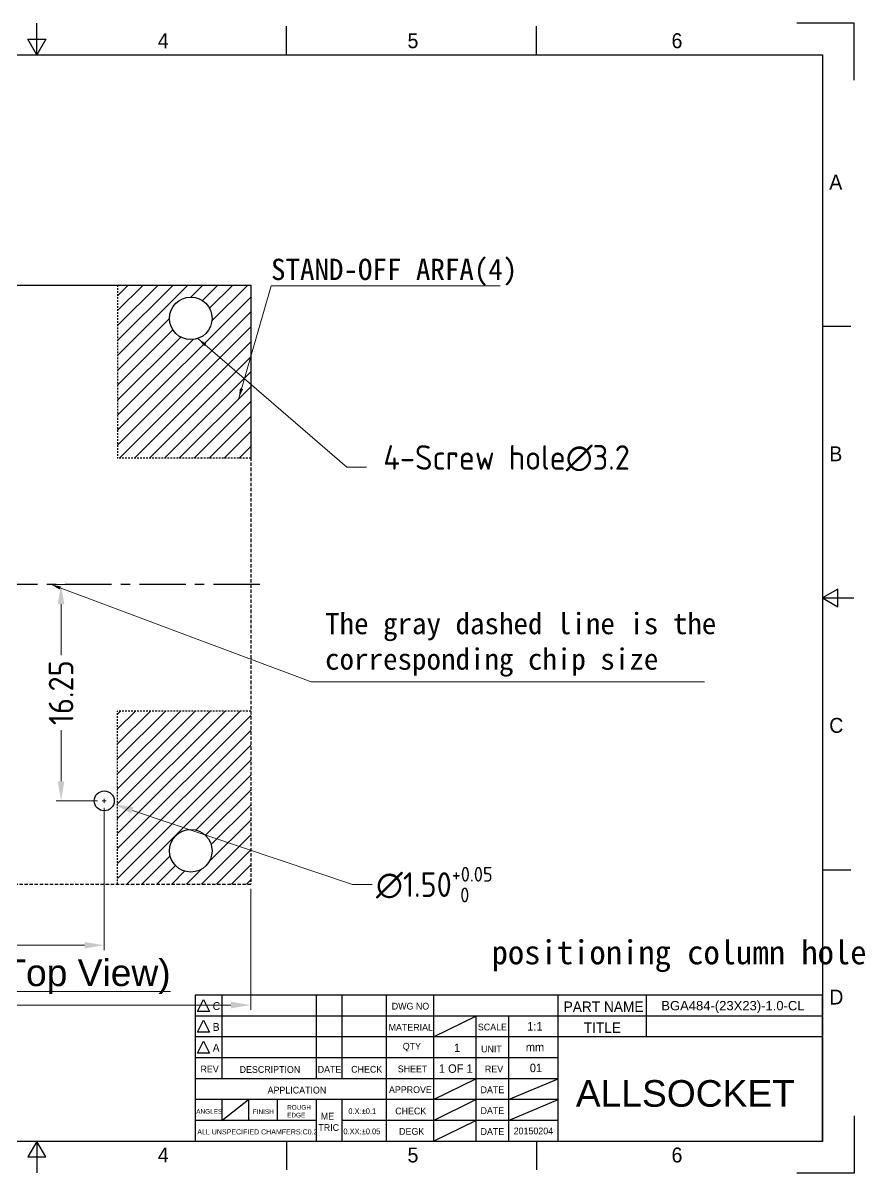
# Model space of a CAD drawing. Header units: millimetres. Extents: x 100 to 228, y 88 to 175.
# Drawn here: x 165.2 to 228.4, y 88.2 to 174.6 of the extents above; entities that cross this region are included whole.
import ezdxf

# ---------------------------------------------------------------- set-up
doc = ezdxf.new("R2010")
doc.units = ezdxf.units.MM
doc.header["$LTSCALE"] = 0.1
doc.header["$PDSIZE"] = -1
doc.linetypes.add('CENTER', pattern=[10.16, 6.35, -1.27, 1.27, -1.27])
doc.linetypes.add('HIDDEN', pattern=[1.905, 1.27, -0.635])
for name, color, linetype in [('DEFAULT_2', 8, 'HIDDEN'), ('DIM', 3, 'Continuous'), ('TuKuang', 7, 'Continuous'), ('翻蓋定位塊2x2', 30, 'Continuous')]:
    doc.layers.add(name, color=color, linetype=linetype)
doc.styles.add('1', font='romans.shx', dxfattribs={"height": 2.5})
doc.styles.add('1111', font='isocp.shx', dxfattribs={"bigfont": 'gbcbig.shx'})
doc.styles.add('2', font='romans.shx', dxfattribs={"bigfont": 'bigfont.shx'})
doc.styles.add('GB', font='', dxfattribs={"height": 4})
doc.styles.get("Standard").update_dxf_attribs({"font": ''})
doc.styles.get('GB').set_extended_font_data('KaiTi_GB2312')
doc.styles.get('Standard').set_extended_font_data('SimSun')
doc.dimstyles.new('1111', dxfattribs={"dimtxt": 2.5, "dimasz": 0.2, "dimexe": 0.6, "dimexo": 0.6, "dimtad": 0, "dimdec": 3, "dimzin": 1, "dimdsep": 46, "dimtxsty": '1111', "dimcen": 0.2, "dimclrd": 97, "dimclre": 97, "dimclrt": 3, "dimazin": 0, "dimtfac": 1, "dimtdec": 3, "dimtofl": 0, "dimtmove": 0, "dimatfit": 3, "dimfxl": 1, "dimlwd": 5, "dimlwe": 5, "dimarcsym": 0})
doc.dimstyles.new('1111$0', dxfattribs={"dimtxt": 2.5, "dimasz": 2.5, "dimexe": 0.6, "dimexo": 0.6, "dimtad": 0, "dimdec": 3, "dimzin": 1, "dimdsep": 46, "dimtxsty": '1111', "dimcen": 0.2, "dimclrd": 97, "dimclre": 97, "dimclrt": 3, "dimazin": 0, "dimtfac": 1, "dimtdec": 3, "dimtofl": 0, "dimtmove": 0, "dimatfit": 3, "dimfxl": 1, "dimlwd": 5, "dimlwe": 5, "dimarcsym": 0})

# ---------------------------------------------------------------- blocks, each defined once
blk = doc.blocks.new('asdf456')
at = {"color": 8}
for p, q in [((1449.22, 152.96), (1448.09, 154.93)), ((1448.09, 154.93), (1450.34, 154.93)), ((1450.34, 154.93), (1449.22, 152.96)), ((1348.08, 83.25), (1348.08, 85.49)), ((1348.08, 85.49), (1350.05, 84.37)), ((1350.05, 84.37), (1348.08, 83.25)), ((1550.36, 85.49), (1548.39, 84.37)), ((1548.39, 84.37), (1550.36, 83.25)), ((1550.36, 83.25), (1550.36, 85.49)), ((1449.22, 15.77), (1448.09, 13.81)), ((1450.34, 13.81), (1449.22, 15.77)), ((1448.09, 13.81), (1450.34, 13.81))]:
    blk.add_line(p, q, dxfattribs=at)
at = {"layer": 'TuKuang', "color": 8}
for p, q in [((1449.22, 152.96), (1449.22, 156.94)), ((1386.16, 152.96), (1386.16, 156.57)), ((1417.69, 152.96), (1417.69, 156.57)), ((1480.75, 152.96), (1480.75, 156.57)), ((1512.28, 152.96), (1512.28, 156.57)), ((1350.05, 15.77), (1350.05, 152.96)), ((1350.05, 152.96), (1548.39, 152.96)), ((1548.39, 152.96), (1548.39, 15.77)), ((1350.05, 118.67), (1346.44, 118.67)), ((1548.39, 118.67), (1552, 118.67)), ((1350.05, 84.37), (1346.07, 84.37)), ((1548.39, 84.37), (1552.36, 84.37)), ((1350.05, 50.07), (1346.44, 50.07)), ((1548.39, 50.07), (1552, 50.07)), ((1548.39, 15.77), (1350.05, 15.77)), ((1386.16, 15.77), (1386.16, 12.16)), ((1417.69, 15.77), (1417.69, 12.16)), ((1449.22, 15.77), (1449.22, 11.8)), ((1480.75, 15.77), (1480.75, 12.16)), ((1512.28, 15.77), (1512.28, 12.16))]:
    blk.add_line(p, q, dxfattribs=at)
for points in [[(1346.05, 149.74), (1346.05, 156.96), (1353.27, 156.96)], [(1552.39, 149.74), (1552.39, 156.96), (1545.17, 156.96)], [(1346.05, 18.99), (1346.05, 11.77), (1353.27, 11.77)], [(1552.39, 18.99), (1552.39, 11.77), (1545.17, 11.77)]]:
    blk.add_lwpolyline(points, dxfattribs=at)
at = {"color": 8, "char_height": 1.8844, "attachment_point": 1, "style": '1'}
for s, insert, width in [('{\\f@Gulim|b0|i0|c0|p34;1}', (1369.9, 155.67), 8.3008), ('{\\f@Gulim|b0|i0|c134|p34;2}', (1401.43, 155.67), 8.3008), ('{\\f@Gulim|b0|i0|c134|p34;3}', (1432.96, 155.67), 8.3008), ('{\\f@Gulim|b0|i0|c134|p34;4}', (1464.49, 155.67), 8.3008), ('{\\f@Gulim|b0|i0|c134|p34;5}', (1496.02, 155.67), 8.3008), ('{\\f@Gulim|b0|i0|c134|p34;6}', (1529.35, 155.67), 8.3008), ('{\\f@Gulim|b0|i0|c134|p34;A}', (1347.46, 137.82), 9.0416), ('{\\f@Gulim|b0|i0|c134|p34;A}', (1549.26, 137.82), 9.0416), ('{\\f@Gulim|b0|i0|c134|p34;B}', (1347.46, 103.52), 9.0416), ('{\\f@Gulim|b0|i0|c134|p34;B}', (1549.26, 103.52), 9.0416), ('{\\f@Gulim|b0|i0|c134|p34;C}', (1347.46, 69.23), 9.0416), ('{\\f@Gulim|b0|i0|c134|p34;C}', (1549.26, 69.23), 9.0416), ('{\\f@Gulim|b0|i0|c134|p34;D}', (1347.46, 34.93), 9.0416), ('{\\f@Gulim|b0|i0|c134|p34;D}', (1549.26, 34.93), 9.0416), ('{\\f@Gulim|b0|i0|c0|p34;1}', (1369.9, 14.99), 8.3008), ('{\\f@Gulim|b0|i0|c134|p34;2}', (1401.43, 14.99), 8.3008), ('{\\f@Gulim|b0|i0|c134|p34;3}', (1432.96, 14.99), 8.3008), ('{\\f@Gulim|b0|i0|c134|p34;4}', (1464.49, 14.99), 8.3008), ('{\\f@Gulim|b0|i0|c134|p34;5}', (1496.02, 14.99), 8.3008), ('{\\f@Gulim|b0|i0|c134|p34;6}', (1529.35, 14.99), 8.3008)]:
    blk.add_mtext(s, dxfattribs=dict(at, insert=insert, width=width))
at = {"layer": 'TuKuang', "color": 8, "lineweight": 9, "insert": (1346.96, 14.53), "char_height": 1.4441, "width": 18.5479, "attachment_point": 1}
blk.add_mtext('{\\f@Gulim|b0|i0|c0|p34;\\C8;3rd Angle Projection}', dxfattribs=at)
blk = doc.blocks.new('*D16')
at = {"layer": 'DEFPOINTS', "color": 0, "transparency": 16777216}
for p in [(117.282, 109.931), (182.282, 109.931), (182.282, 100.842)]:
    blk.add_point(p, dxfattribs=at)
at = {"layer": 'DIM', "color": 97, "lineweight": 5, "transparency": 16777216}
for p, q in [((117.282, 109.561), (117.282, 100.472)), ((182.282, 109.561), (182.282, 100.472)), ((118.762, 100.842), (146.766, 100.842)), ((180.802, 100.842), (152.798, 100.842))]:
    blk.add_line(p, q, dxfattribs=at)
at = {"layer": 'DIM', "color": 97, "transparency": 16777216}
for points in [[(118.762, 101.088), (118.762, 100.595), (117.282, 100.842)], [(180.802, 101.088), (180.802, 100.595), (182.282, 100.842)]]:
    blk.add_solid(points, dxfattribs=at)
at = {"layer": 'DIM', "color": 3, "transparency": 16777216, "insert": (149.782, 100.842), "char_height": 1.85, "attachment_point": 5, "style": '1111'}
blk.add_mtext('65.00', dxfattribs=at)
blk = doc.blocks.new('*D18')
at = {"layer": 'DEFPOINTS', "color": 0, "transparency": 16777216}
for p in [(170.571, 116.421), (171.992, 115.941)]:
    blk.add_point(p, dxfattribs=at)
at = {"layer": 'DIM', "color": 97, "lineweight": 5, "transparency": 16777216}
for p, q in [((171.134, 116.181), (171.43, 116.181)), ((171.282, 116.033), (171.282, 116.329)), ((189.919, 109.89), (173.395, 115.468)), ((191.399, 109.89), (189.919, 109.89))]:
    blk.add_line(p, q, dxfattribs=at)
at = {"layer": 'DIM', "color": 97, "transparency": 16777216}
blk.add_solid([(173.474, 115.702), (173.316, 115.234), (171.992, 115.941)], dxfattribs=at)
at = {"layer": 'DIM', "color": 3, "transparency": 16777216, "insert": (196.074, 109.89), "char_height": 1.85, "attachment_point": 5, "style": '1111'}
blk.add_mtext('\\A1;∅1.50{\\H1.110000;\\S+0.05^  0;}', dxfattribs=at)
blk = doc.blocks.new('*D22')
at = {"layer": 'DEFPOINTS', "color": 0, "transparency": 16777216}
for p in [(171.282, 116.033), (149.782, 108.773), (149.782, 105.335)]:
    blk.add_point(p, dxfattribs=at)
at = {"layer": 'DIM', "color": 97, "lineweight": 5, "transparency": 16777216}
for p, q in [((171.282, 115.663), (171.282, 104.965)), ((149.782, 108.403), (149.782, 104.965)), ((151.262, 105.335), (157.733, 105.335)), ((169.802, 105.335), (163.331, 105.335))]:
    blk.add_line(p, q, dxfattribs=at)
at = {"layer": 'DIM', "color": 97, "transparency": 16777216}
for points in [[(151.262, 105.582), (151.262, 105.089), (149.782, 105.335)], [(169.802, 105.582), (169.802, 105.089), (171.282, 105.335)]]:
    blk.add_solid(points, dxfattribs=at)
at = {"layer": 'DIM', "color": 3, "transparency": 16777216, "insert": (160.532, 105.335), "char_height": 1.85, "attachment_point": 5, "style": '1111'}
blk.add_mtext('21.50', dxfattribs=at)
blk = doc.blocks.new('*D23')
at = {"layer": 'DEFPOINTS', "color": 0, "transparency": 16777216}
for p in [(168.036, 132.432), (171.134, 132.432), (171.134, 116.181)]:
    blk.add_point(p, dxfattribs=at)
at = {"layer": 'DIM', "color": 97, "lineweight": 5, "transparency": 16777216}
for p, q in [((170.764, 132.432), (167.666, 132.432)), ((168.036, 130.952), (168.036, 127.12)), ((168.036, 117.661), (168.036, 121.494)), ((170.764, 116.181), (167.666, 116.181))]:
    blk.add_line(p, q, dxfattribs=at)
at = {"layer": 'DIM', "color": 97, "transparency": 16777216}
for points in [[(167.789, 130.952), (168.283, 130.952), (168.036, 132.432)], [(167.789, 117.661), (168.283, 117.661), (168.036, 116.181)]]:
    blk.add_solid(points, dxfattribs=at)
at = {"layer": 'DIM', "color": 3, "transparency": 16777216, "insert": (168.036, 124.307), "char_height": 1.85, "attachment_point": 5, "rotation": 90, "style": '1111'}
blk.add_mtext('16.25', dxfattribs=at)

msp = doc.modelspace()

# ---------------------------------------------------------------- hatches: boundary and pattern name
at = {"ltscale": 0.5}
h = msp.add_hatch(dxfattribs=at)
h.set_pattern_fill('ANSI31', color=0, scale=0.25, style=0)
h.set_pattern_definition([(45, (-601.6315, 787.8767), (-0.561266, 0.561266), [])])
h.paths.add_polyline_path([(127.2819, 122.9312), (117.2819, 122.9312), (117.2819, 109.9312), (127.2819, 109.9312)])
h.paths.add_polyline_path([(123.3819, 112.4338, -1), (120.1819, 112.4338, -1)], flags=16)
h.paths.add_polyline_path([(127.2819, 147.8151, -0.2679492), (126.7819, 148.6812, -0.2679492), (127.2819, 149.5472), (127.2819, 154.9312), (117.2819, 154.9312), (117.2819, 141.9338), (127.2819, 141.9338)])
h.paths.add_polyline_path([(120.1819, 152.4312, -1), (123.3819, 152.4312, -1)], flags=16)
h.paths.add_polyline_path([(182.2819, 154.9312), (172.2819, 154.9312), (172.2819, 141.9338), (182.2819, 141.9338)])
h.paths.add_polyline_path([(176.1819, 152.4312, -1), (179.3819, 152.4312, -1)], flags=16)
h.paths.add_polyline_path([(182.2819, 122.9312), (172.2819, 122.9312), (172.2819, 109.9312), (182.2819, 109.9312)])
h.paths.add_polyline_path([(179.3819, 112.4338, -1), (176.1819, 112.4338, -1)], flags=16)

# ---------------------------------------------------------------- linework, layer by layer
at = {"linetype": 'HIDDEN', "ltscale": 2}
for p, q in [((117.2819, 154.9312), (182.2819, 154.9312)), ((182.2819, 154.9312), (182.2819, 109.9312)), ((117.2819, 109.9312), (182.2819, 109.9312))]:
    msp.add_line(p, q, dxfattribs=at)
at = {"color": 0}
for p, q in [((161.1819, 154.9312), (182.2819, 154.9312)), ((182.2819, 154.9312), (182.2819, 141.9312))]:
    msp.add_line(p, q, dxfattribs=at)
at = {"color": 8, "lineweight": 25, "ltscale": 10}
for p, q in [((178.2805, 100.3636), (178.7325, 101.2676)), ((178.7325, 101.2676), (179.1845, 100.3636)), ((178.2805, 98.7957), (178.7325, 99.6997)), ((178.7325, 99.6997), (179.1845, 98.7957)), ((178.2805, 97.2218), (178.7325, 98.1258)), ((178.7325, 98.1258), (179.1845, 97.2218))]:
    msp.add_line(p, q, dxfattribs=at)
at = {"color": 8}
for p, q in [((180.1068, 101.5797), (180.1068, 95.3082)), ((187.2027, 101.5797), (187.2027, 95.3082)), ((189.126, 101.5797), (189.126, 95.3082)), ((192.4683, 101.5797), (192.4683, 90.6045)), ((196.0032, 101.5797), (196.0032, 90.6045)), ((205.3902, 90.6045), (205.3902, 101.5797)), ((211.9979, 101.5797), (211.9979, 98.4439)), ((225.2273, 100.0118), (178.1093, 100.0118)), ((196.0032, 98.4439), (199.2008, 100.0118)), ((199.2008, 100.0118), (199.2008, 90.6045)), ((201.652, 100.0118), (201.652, 90.6045)), ((192.4683, 98.4439), (178.1093, 98.4439)), ((225.2273, 98.4439), (192.4683, 98.4439)), ((205.3902, 96.876), (178.1093, 96.876)), ((205.3902, 95.3082), (178.1093, 95.3082)), ((196.0032, 93.7403), (199.2008, 95.3082)), ((201.652, 93.7403), (205.3902, 95.3082)), ((205.3902, 93.7403), (178.1093, 93.7403)), ((180.1068, 93.7403), (180.1068, 92.1724)), ((180.1068, 92.1724), (182.1161, 93.7403)), ((182.1161, 93.7403), (182.1161, 92.1724)), ((184.2758, 93.7403), (184.2758, 92.1724)), ((187.2027, 93.7403), (187.2027, 90.6045)), ((189.126, 93.7403), (189.126, 90.6045)), ((196.0032, 92.1724), (199.2008, 93.7403)), ((201.652, 92.1724), (205.3902, 93.7403)), ((187.2027, 92.1724), (178.1093, 92.1724)), ((205.3902, 92.1724), (189.126, 92.1724)), ((196.0032, 90.6045), (199.2008, 92.1724))]:
    msp.add_line(p, q, dxfattribs=at)
msp.add_lwpolyline([(225.2273, 90.6045), (225.2273, 101.5797), (178.1093, 101.5797), (178.1093, 90.6045)], close=True, dxfattribs=at)
at = {"color": 8, "lineweight": 25, "ltscale": 10}
for points in [[(179.1845, 100.3636), (178.2805, 100.3636)], [(179.1845, 98.7957), (178.2805, 98.7957)], [(179.1845, 97.2218), (178.2805, 97.2218)]]:
    msp.add_lwpolyline(points, dxfattribs=at)
at = {"color": 0}
for centre in [(177.7819, 152.4312), (177.7819, 112.4338)]:
    msp.add_circle(centre, 1.6, dxfattribs=at)
at = {"color": 7, "linetype": 'Continuous'}
msp.add_circle((171.2819, 116.1812), 0.75, dxfattribs=at)
at = {"layer": 'DEFAULT_2', "color": 8, "linetype": 'HIDDEN'}
for p, q in [((172.2819, 154.9338), (172.2819, 141.9338)), ((182.2819, 141.9338), (172.2819, 141.9338)), ((182.2819, 122.9312), (172.2819, 122.9312)), ((172.2819, 109.9312), (172.2819, 122.9312))]:
    msp.add_line(p, q, dxfattribs=at)
at = {"layer": 'DIM', "color": 97, "lineweight": 5}
msp.add_line((190.9856, 141.2403), (189.5056, 141.2403), dxfattribs=at)
at = {"layer": 'TuKuang', "color": 8}
msp.add_lwpolyline([(173.6321, 90.6045), (224.4008, 90.6045)], dxfattribs=at)
at = {"layer": '翻蓋定位塊2x2', "color": 1, "linetype": 'CENTER', "ltscale": 5.48}
msp.add_line((182.9696, 132.4325), (117.2819, 132.4325), dxfattribs=at)

# ---------------------------------------------------------------- block references
at = {"xscale": 0.5950493424494426, "yscale": 0.5950493424494426, "zscale": 0.5950493424494426}
msp.add_blockref('asdf456', (-696.141, 81.2184), dxfattribs=at)

# ---------------------------------------------------------------- texts
at = {"color": 3}
msp.add_text('positioning column hole', height=1.8, dxfattribs=at).set_placement((200.3807, 103.9039))
at = {"color": 3, "char_height": 1.6, "attachment_point": 1}
for s, insert in [('STAND-OFF ARFA(4)', (183.8093, 156.9081)), ('The gray dashed line is the \\Pcorresponding chip size', (187.8707, 130.3031))]:
    msp.add_mtext(s, dxfattribs=dict(at, insert=insert))
at = {"lineweight": 9, "insert": (142.4431, 104.2675), "char_height": 1.9992, "attachment_point": 1}
msp.add_mtext('{\\fArial|b0|i0|c0|p34;\\LPCB PATTERN (Top View)}', dxfattribs=at)
at = {"insert": (213.1269, 101.1468), "char_height": 0.7, "width": 15.003888, "attachment_point": 1}
msp.add_mtext('{\\fArial|b0|i0|c0|p32;\\C8;BGA484-(23X23)-1.0-CL}', dxfattribs=at)
at = {"color": 8, "lineweight": 25, "ltscale": 10, "char_height": 0.596873, "width": 0.769817, "attachment_point": 1, "style": '2'}
for s, insert in [('{\\f@Gulim|b0|i0|c134|p34;C}', (179.4261, 101.0624)), ('{\\f@Gulim|b0|i0|c134|p34;B}', (179.4261, 99.4946)), ('{\\f@Gulim|b0|i0|c134|p34;A}', (179.4261, 97.9267))]:
    msp.add_mtext(s, dxfattribs=dict(at, insert=insert))
at = {"color": 0, "insert": (206.7059, 95.2017), "char_height": 2, "width": 11.920987, "attachment_point": 1}
msp.add_mtext('{\\fArial|b0|i0|c0|p32;\\C8;ALLSOCKET}', dxfattribs=at)
at = {"layer": 'DIM', "color": 3, "insert": (201.5062, 141.9189), "char_height": 1.85, "attachment_point": 5, "style": '1111'}
msp.add_mtext('\\A1;4-Screw hole∅3.2', dxfattribs=at)
at = {"layer": 'DIM', "color": 8, "linetype": 'ByBlock', "lineweight": 25, "attachment_point": 7, "style": 'GB'}
for s, insert, char_height, width in [('{\\f@Gulim|b0|i0|c134|p34;PART NAME}', (205.7913, 100.3234), 0.786067, 6.321171), ('{\\f@Gulim|b0|i0|c134|p34;DWG NO}', (192.8795, 100.4955), 0.509371, 4.256314), ('{\\f@Gulim|b0|i0|c134|p34;MATERIAL}', (192.641, 98.9167), 0.509371, 1.785175), ('{\\f@Gulim|b0|i0|c134|p34;SCALE}', (199.3489, 98.9277), 0.509371, 1.785175), ('{\\f@Gulim|b0|i0|c134|p34;1:1}', (203.052, 98.9277), 0.636714, 1.534583), ('{\\f@Gulim|b0|i0|c134|p34;TITLE}', (207.3011, 98.7455), 0.786067, 3.501737), ('{\\f@Gulim|b0|i0|c134|p34;  QTY}', (193.3351, 97.3516), 0.509371, 1.785175), ('{\\f@Gulim|b0|i0|c134|p34;1}', (197.5539, 97.3084), 0.636714, 1.111399), ('{\\f@Gulim|b0|i0|c134|p34;UNIT}', (199.5891, 97.2773), 0.509371, 1.785175), ('{\\f@Gulim|b0|i0|c134|p34;mm}', (202.9445, 97.3598), 0.636714, 1.534583), ('{\\f@Gulim|b0|i0|c134|p34;REV}', (178.512, 95.7809), 0.509371, 1.785175), ('{\\f@Gulim|b0|i0|c134|p34;DESCRIPTION}', (181.4507, 95.7392), 0.509371, 1.785175), ('{\\f@Gulim|b0|i0|c134|p34;DATE}', (187.3153, 95.7544), 0.509371, 1.785175), ('{\\f@Gulim|b0|i0|c134|p34;CHECK}', (189.8303, 95.7544), 0.509371, 1.785175), ('{\\f@Gulim|b0|i0|c134|p34;SHEET}', (193.3287, 95.7838), 0.509371, 1.785175), ('{\\f@Gulim|b0|i0|c134|p34;1 OF 1}', (196.4162, 95.7406), 0.636714, 2.98726), ('{\\f@Gulim|b0|i0|c134|p34;REV}', (199.8775, 95.7809), 0.509371, 1.785175), ('{\\f@Gulim|b0|i0|c134|p34;01}', (203.2479, 95.7919), 0.636714, 1.534583), ('{\\f@Gulim|b0|i0|c134|p34;APPLICATION}', (183.5517, 94.1884), 0.509371, 1.785175), ('{\\f@Gulim|b0|i0|c134|p34;APPROVE}', (192.6692, 94.22), 0.509371, 1.785175), ('{\\f@Gulim|b0|i0|c134|p34;DATE}', (199.5518, 94.22), 0.509371, 1.785175), ('{\\f@Gulim|b0|i0|c134|p34;ROUGH \\PEDGE}', (185.0173, 92.393), 0.34841, 1.408431), ('{\\f@Gulim|b0|i0|c134|p34; ME\\PTRIC}', (187.3656, 91.3793), 0.509371, 1.785175), ('{\\f@Gulim|b0|i0|c134|p34;0.X:%%P0.1}', (189.6159, 92.6471), 0.429782, 2.892948), ('{\\f@Gulim|b0|i0|c134|p34;CHECK}', (193.1383, 92.6186), 0.509371, 1.785175), ('{\\f@Gulim|b0|i0|c134|p34;DATE}', (199.5518, 92.6522), 0.509371, 1.785175), ('{\\f@Gulim|b0|i0|c134|p34;DEGK}', (193.4304, 91.088), 0.509371, 1.785175), ('{\\f@Gulim|b0|i0|c134|p34;DATE}', (199.5518, 91.0843), 0.509371, 1.785175), ('{\\f@Gulim|b0|i0|c134|p34;20150204}', (202.0374, 91.119), 0.509371, 1.477964), ('{\\f@Gulim|b0|i0|c134|p34;0.XX:%%P0.05}', (189.2455, 91.1287), 0.429782, 3.224697)]:
    msp.add_mtext(s, dxfattribs=dict(at, insert=insert, char_height=char_height, width=width))
at = {"layer": 'DIM', "color": 8, "linetype": 'ByBlock', "lineweight": 9, "attachment_point": 7, "style": 'GB'}
for s, insert, char_height, width in [('{\\f@Gulim|b0|i0|c134|p34;ANGLES}', (178.1905, 92.6742), 0.34841, 1.888551), ('{\\f@Gulim|b0|i0|c134|p34;FINISH}', (182.4407, 92.6546), 0.34841, 1.629524), ('{\\f@Gulim|b0|i0|c134|p34;\\C8;ALL UNSPECIFIED CHAMFERS:C0.2}', (178.2697, 91.1166), 0.383251, 9.090703)]:
    msp.add_mtext(s, dxfattribs=dict(at, insert=insert, char_height=char_height, width=width))

# ---------------------------------------------------------------- dimensions: what is measured, and where the dimension line sits
at = {"layer": 'DIM', "color": 0}
dim = msp.add_linear_dim(base=(168.0361, 132.4325), p1=(171.1339, 116.1812), p2=(171.1339, 132.4325), angle=90, dimstyle='1111$0', override={"dimscale": 0.74, "dimasz": 2, "dimexe": 0.49975, "dimexo": 0.49975, "dimgap": 0.49975, "dimdec": 2, "dimtdec": 2}, dxfattribs=at)
dim.commit()
dim.dimension.update_dxf_attribs({"geometry": '*D23', "text_midpoint": (168.0361, 124.3068)})
dim = msp.add_linear_dim(base=(149.7819, 105.3353), p1=(171.2819, 116.0332), p2=(149.7819, 108.773), dimstyle='1111$0', override={"dimscale": 0.74, "dimasz": 2, "dimexe": 0.49975, "dimexo": 0.49975, "dimgap": 0.49975, "dimdec": 2, "dimtdec": 2}, dxfattribs=at)
dim.commit()
dim.dimension.update_dxf_attribs({"geometry": '*D22', "text_midpoint": (160.5319, 105.3353)})
at = {"layer": 'DIM'}
dim = msp.add_diameter_dim_2p(p1=(170.5713, 116.4211), p2=(171.9925, 115.9413), dimstyle='1111', override={"dimscale": 0.74, "dimasz": 2, "dimexe": 0.49975, "dimexo": 0.49975, "dimgap": 0.49975, "dimtoh": 1, "dimdec": 2, "dimtol": 1, "dimtp": 0.05, "dimtfac": 0.6, "dimtolj": 1}, dxfattribs=at)
dim.commit()
dim.dimension.update_dxf_attribs({"geometry": '*D18', "text_midpoint": (196.0744, 109.8896), "dimtype": 163})
at = {"layer": 'DIM', "color": 0}
dim = msp.add_linear_dim(base=(182.2819, 100.8418), p1=(117.2819, 109.9312), p2=(182.2819, 109.9312), dimstyle='1111$0', override={"dimscale": 0.74, "dimasz": 2, "dimexe": 0.49975, "dimexo": 0.49975, "dimgap": 0.49975, "dimdec": 2, "dimtdec": 2}, dxfattribs=at)
dim.commit()
dim.dimension.update_dxf_attribs({"geometry": '*D16', "text_midpoint": (149.7819, 100.8418), "dimtype": 160})

# ---------------------------------------------------------------- leaders
msp.add_leader([(181.3884, 146.4322), (183.8093, 154.8814), (201.0212, 154.8814)], dimstyle='1111', override={"dimscale": 0.74, "dimtxt": 1.6, "dimasz": 1, "dimgap": 0.625, "dimtad": 0, "dimtoh": 1, "dimdec": 2, "dimtdec": 2})
at = {"color": 0}
for points, override in [([(178.3059, 150.9194), (189.5056, 141.2403)], {"dimscale": 0.74, "dimtxt": 1.6, "dimasz": 1, "dimgap": 0.625, "dimtad": 0}), ([(167.2819, 132.4325), (186.8293, 125.1321), (216.3676, 125.1321)], {"dimscale": 0.74, "dimtxt": 1.6, "dimasz": 1})]:
    msp.add_leader(points, dimstyle='1111', override=override, dxfattribs=at)

doc.saveas('drawing.dxf')
